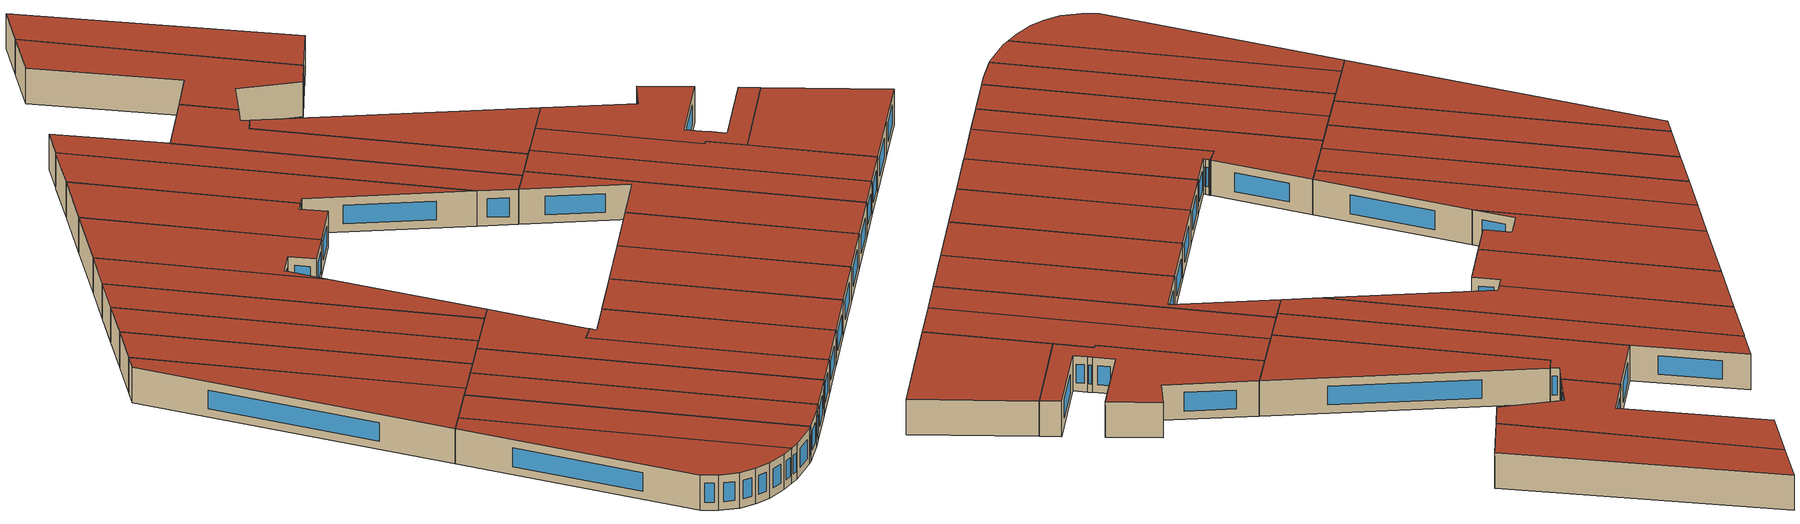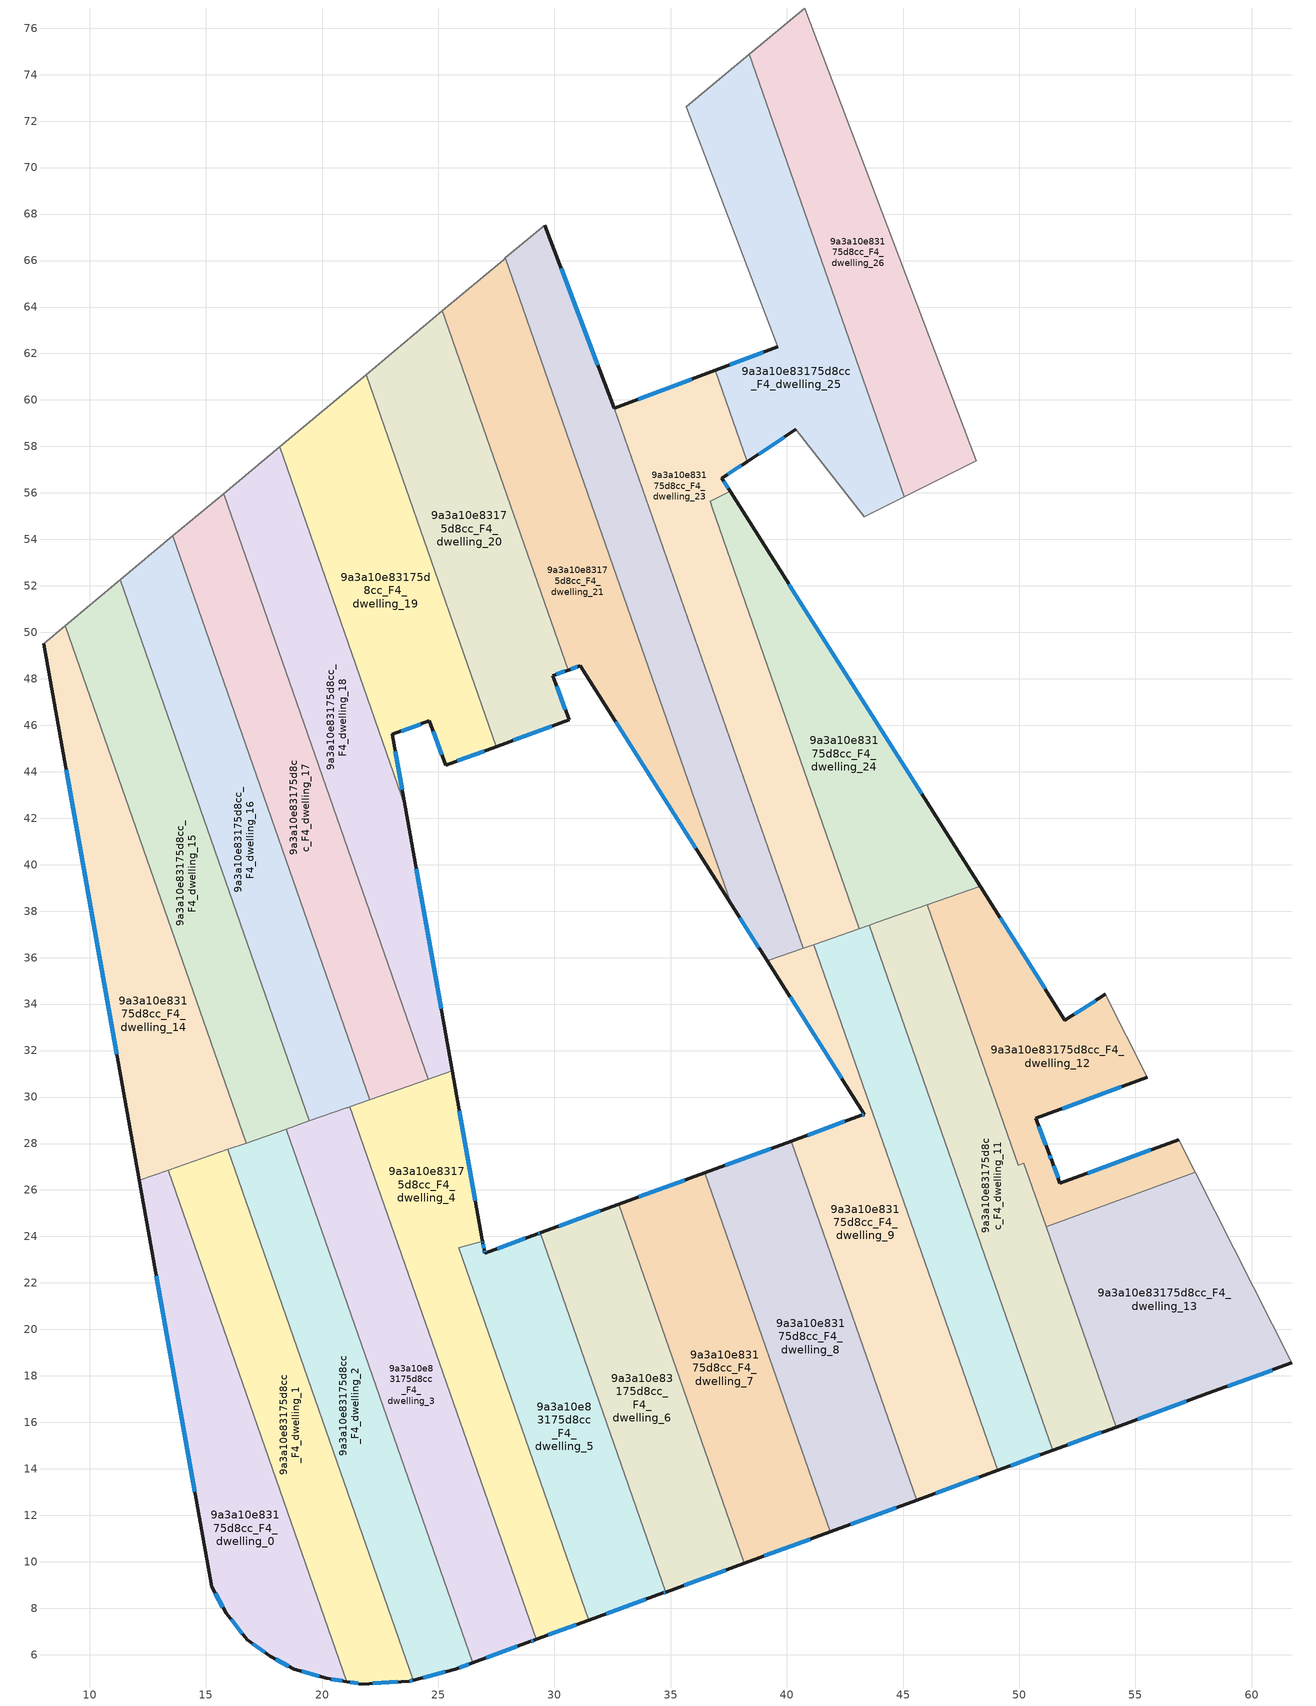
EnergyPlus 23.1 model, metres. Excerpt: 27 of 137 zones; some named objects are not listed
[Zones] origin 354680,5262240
9a3a10e83175d8cc_F4_dwelling_0
 floor to 9a3a10e83175d8cc_F3_dwelling_0 (EU_floor_Construction): 13.38,26.85 21.07,4.84 20.19,4.98 18.81,5.38 17.77,5.93 16.78,6.64 15.87,7.79 15.25,8.91 12.13,26.41 z12
 wall outside (EU_wall_Construction): 12.13,26.41 15.25,8.91 15.87,7.79 16.78,6.64 17.77,5.93 18.81,5.38 20.19,4.98 21.07,4.84 z12:15
 wall to 9a3a10e83175d8cc_F4_dwelling_1 (EU_wall_Construction): 21.07,4.84 13.38,26.85 z12:15
 wall to 9a3a10e83175d8cc_F4_dwelling_14 (EU_wall_Construction): 13.38,26.85 12.13,26.41 z12:15
 window (EU_Window_Construction): 17.01,6.47 17.54,6.09 / 16.08,7.52 16.57,6.91 / 15.4,8.65 15.72,8.05 / 12.86,22.3 14.52,13.02 / 20.4,4.94 20.86,4.87 / 19.13,5.28 19.87,5.07 / 18.01,5.8 18.56,5.51 z12.7:14.3
 roof outside (EU_roof_Construction): 21.07,4.84 13.38,26.85 12.13,26.41 15.25,8.91 15.87,7.79 16.78,6.64 17.77,5.93 18.81,5.38 20.19,4.98 z15
9a3a10e83175d8cc_F4_dwelling_1
 floor to 9a3a10e83175d8cc_F3_dwelling_1 (EU_floor_Construction): 15.94,27.74 23.92,4.9 23.74,4.86 21.7,4.74 21.07,4.84 13.38,26.85 z12
 wall outside (EU_wall_Construction): 21.07,4.84 21.7,4.74 23.74,4.86 23.92,4.9 z12:15
 wall to 9a3a10e83175d8cc_F4_dwelling_2 (EU_wall_Construction): 23.92,4.9 15.94,27.74 z12:15
 wall to 9a3a10e83175d8cc_F4_dwelling_14 (EU_wall_Construction): 15.94,27.74 13.38,26.85 z12:15
 window (EU_Window_Construction): 23.78,4.87 23.88,4.89 / 22.18,4.77 23.26,4.83 / 21.22,4.81 21.55,4.76 z12.7:14.3
 roof outside (EU_roof_Construction): 23.92,4.9 15.94,27.74 13.38,26.85 21.07,4.84 21.7,4.74 23.74,4.86 z15
9a3a10e83175d8cc_F4_dwelling_10
 floor to 9a3a10e83175d8cc_F3_dwelling_10 (EU_floor_Construction): 43.56,37.4 51.45,14.8 49.08,13.93 41.17,36.56 z12
 wall outside (EU_wall_Construction): 49.08,13.93 51.45,14.8 z12:15
 wall to 9a3a10e83175d8cc_F4_dwelling_9 (EU_wall_Construction): 41.17,36.56 49.08,13.93 z12:15
 wall to 9a3a10e83175d8cc_F4_dwelling_11 (EU_wall_Construction): 51.45,14.8 43.56,37.4 z12:15
 wall to 9a3a10e83175d8cc_F4_dwelling_23 (EU_wall_Construction): 43.13,37.25 41.17,36.56 z12:15
 wall to 9a3a10e83175d8cc_F4_dwelling_24 (EU_wall_Construction): 43.56,37.4 43.13,37.25 z12:15
 window (EU_Window_Construction): 49.64,14.14 50.9,14.6 z12.7:14.3
 roof outside (EU_roof_Construction): 51.45,14.8 43.56,37.4 41.17,36.56 49.08,13.93 z15
9a3a10e83175d8cc_F4_dwelling_11
 floor to 9a3a10e83175d8cc_F3_dwelling_11 (EU_floor_Construction): 46.04,38.26 49.96,27.07 50.21,27.16 54.18,15.8 51.45,14.8 43.56,37.4 43.89,37.51 z12
 wall outside (EU_wall_Construction): 51.45,14.8 54.18,15.8 z12:15
 wall to 9a3a10e83175d8cc_F4_dwelling_12 (EU_wall_Construction): 51.16,24.42 50.21,27.16 49.96,27.07 46.04,38.26 z12:15
 wall to 9a3a10e83175d8cc_F4_dwelling_13 (EU_wall_Construction): 54.18,15.8 51.16,24.42 z12:15
 wall to 9a3a10e83175d8cc_F4_dwelling_24 (EU_wall_Construction): 46.04,38.26 43.89,37.51 43.56,37.4 z12:15
 window (EU_Window_Construction): 52.09,15.04 53.54,15.56 z12.7:14.3
 roof outside (EU_roof_Construction): 54.18,15.8 50.21,27.16 49.96,27.07 46.04,38.26 43.89,37.51 43.56,37.4 51.45,14.8 z15
9a3a10e83175d8cc_F4_dwelling_12
 floor to 9a3a10e83175d8cc_F3_dwelling_12 (EU_floor_Construction): 53.71,34.41 55.52,30.84 50.72,29.09 51.29,27.55 51.39,27.27 51.76,26.29 56.87,28.16 57.58,26.77 51.16,24.42 50.21,27.16 49.96,27.07 46.04,38.26 48.33,39.06 51.97,33.31 z12
 wall outside (EU_wall_Construction): 53.71,34.41 51.97,33.31 48.33,39.06 / 56.87,28.16 51.76,26.29 51.39,27.27 51.29,27.55 50.72,29.09 55.52,30.84 z12:15
 wall adiabatic (EU_wall_Construction): 55.52,30.84 53.71,34.41 / 57.58,26.77 56.87,28.16 z12:15
 wall to 9a3a10e83175d8cc_F4_dwelling_13 (EU_wall_Construction): 51.16,24.42 57.58,26.77 z12:15
 wall to 9a3a10e83175d8cc_F4_dwelling_24 (EU_wall_Construction): 48.33,39.06 46.04,38.27 z12:15
 window (EU_Window_Construction): 51.11,34.66 49.18,37.71 / 53.3,34.15 52.38,33.57 / 51.84,29.5 54.39,30.43 / 51.15,27.92 50.85,28.73 / 51.37,27.34 51.31,27.49 / 51.67,26.52 51.48,27.04 / 55.67,27.72 52.96,26.73 z12.7:14.3
 roof outside (EU_roof_Construction): 57.58,26.77 56.87,28.16 51.76,26.29 51.39,27.27 51.29,27.55 50.72,29.09 55.52,30.84 53.71,34.41 51.97,33.31 48.33,39.06 46.04,38.26 49.96,27.07 50.21,27.16 51.16,24.42 z15
9a3a10e83175d8cc_F4_dwelling_13
 floor to 9a3a10e83175d8cc_F3_dwelling_13 (EU_floor_Construction): 57.58,26.77 61.73,18.56 58.12,17.25 54.18,15.8 51.16,24.42 z12
 wall outside (EU_wall_Construction): 54.18,15.8 58.12,17.25 61.73,18.56 z12:15
 wall adiabatic (EU_wall_Construction): 61.73,18.56 57.58,26.77 z12:15
 window (EU_Window_Construction): 58.97,17.55 60.88,18.25 / 55.1,16.14 57.2,16.91 z12.7:14.3
 roof outside (EU_roof_Construction): 61.73,18.56 57.58,26.77 51.16,24.42 54.18,15.8 58.12,17.25 z15
9a3a10e83175d8cc_F4_dwelling_14
 floor to 9a3a10e83175d8cc_F3_dwelling_14 (EU_floor_Construction): 8.95,50.28 16.72,28.02 12.13,26.41 8.02,49.5 z12
 wall outside (EU_wall_Construction): 8.02,49.5 12.13,26.41 z12:15
 wall to 9a3a10e83175d8cc_F4_dwelling_15 (EU_wall_Construction): 16.72,28.02 8.95,50.28 z12:15
 wall adiabatic (EU_wall_Construction): 8.95,50.28 8.02,49.5 z12:15
 wall to 9a3a10e83175d8cc_F4_dwelling_2 (EU_wall_Construction): 15.94,27.74 16.73,28.02 z12:15
 window (EU_Window_Construction): 8.99,44.08 11.17,31.84 z12.7:14.3
 roof outside (EU_roof_Construction): 16.72,28.02 8.95,50.28 8.02,49.5 12.13,26.41 z15
9a3a10e83175d8cc_F4_dwelling_15
 floor to 9a3a10e83175d8cc_F3_dwelling_15 (EU_floor_Construction): 11.31,52.25 19.45,28.97 16.72,28.02 8.95,50.28 z12
 wall to 9a3a10e83175d8cc_F4_dwelling_16 (EU_wall_Construction): 19.45,28.97 11.31,52.25 z12:15
 wall adiabatic (EU_wall_Construction): 11.31,52.25 8.95,50.28 z12:15
 wall to 9a3a10e83175d8cc_F4_dwelling_2 (EU_wall_Construction): 16.72,28.02 18.45,28.62 z12:15
 wall to 9a3a10e83175d8cc_F4_dwelling_3 (EU_wall_Construction): 18.45,28.62 19.45,28.97 z12:15
 roof outside (EU_roof_Construction): 19.45,28.97 11.31,52.25 8.95,50.28 16.72,28.02 z15
9a3a10e83175d8cc_F4_dwelling_16
 floor to 9a3a10e83175d8cc_F3_dwelling_16 (EU_floor_Construction): 13.58,54.15 22.06,29.88 19.45,28.97 11.31,52.25 z12
 wall to 9a3a10e83175d8cc_F4_dwelling_17 (EU_wall_Construction): 22.06,29.88 13.58,54.15 z12:15
 wall adiabatic (EU_wall_Construction): 13.58,54.15 11.31,52.25 z12:15
 wall to 9a3a10e83175d8cc_F4_dwelling_3 (EU_wall_Construction): 19.45,28.97 21.06,29.53 21.1,29.55 21.15,29.57 21.2,29.58 z12:15
 wall to 9a3a10e83175d8cc_F4_dwelling_4 (EU_wall_Construction): 21.2,29.58 22.06,29.88 z12:15
 roof outside (EU_roof_Construction): 22.06,29.88 13.58,54.15 11.31,52.25 19.45,28.97 z15
9a3a10e83175d8cc_F4_dwelling_17
 floor to 9a3a10e83175d8cc_F3_dwelling_17 (EU_floor_Construction): 15.76,55.97 24.57,30.76 22.06,29.88 13.58,54.15 z12
 wall to 9a3a10e83175d8cc_F4_dwelling_18 (EU_wall_Construction): 24.57,30.76 15.76,55.97 z12:15
 wall adiabatic (EU_wall_Construction): 15.76,55.97 13.58,54.15 z12:15
 wall to 9a3a10e83175d8cc_F4_dwelling_4 (EU_wall_Construction): 22.06,29.88 24.57,30.76 z12:15
 roof outside (EU_roof_Construction): 24.57,30.76 15.76,55.97 13.58,54.15 22.06,29.88 z15
9a3a10e83175d8cc_F4_dwelling_18
 floor to 9a3a10e83175d8cc_F3_dwelling_18 (EU_floor_Construction): 18.17,57.98 23.58,42.5 25.6,31.12 24.57,30.76 15.76,55.97 z12
 wall outside (EU_wall_Construction): 25.6,31.12 23.58,42.5 z12:15
 wall adiabatic (EU_wall_Construction): 18.17,57.98 15.76,55.97 z12:15
 wall to 9a3a10e83175d8cc_F4_dwelling_19 (EU_wall_Construction): 23.58,42.5 18.17,57.98 z12:15
 wall to 9a3a10e83175d8cc_F4_dwelling_4 (EU_wall_Construction): 24.57,30.76 25.6,31.12 z12:15
 window (EU_Window_Construction): 25.13,33.79 24.05,39.83 z12.7:14.3
 roof outside (EU_roof_Construction): 25.6,31.12 23.58,42.5 18.17,57.98 15.76,55.97 24.57,30.76 z15
9a3a10e83175d8cc_F4_dwelling_19
 floor to 9a3a10e83175d8cc_F3_dwelling_19 (EU_floor_Construction): 21.89,61.09 27.49,45.08 25.31,44.28 24.62,46.19 23.03,45.61 23.58,42.5 18.17,57.98 z12
 wall outside (EU_wall_Construction): 23.58,42.5 23.03,45.61 24.62,46.19 25.31,44.28 27.49,45.08 z12:15
 wall adiabatic (EU_wall_Construction): 21.89,61.09 18.17,57.98 z12:15
 wall to 9a3a10e83175d8cc_F4_dwelling_20 (EU_wall_Construction): 27.49,45.08 21.89,61.09 z12:15
 window (EU_Window_Construction): 23.45,43.23 23.16,44.88 / 25.82,44.47 26.98,44.89 / 24.78,45.74 25.15,44.73 / 23.4,45.74 24.24,46.05 z12.7:14.3
 roof outside (EU_roof_Construction): 27.49,45.08 21.89,61.09 18.17,57.98 23.58,42.5 23.03,45.61 24.62,46.19 25.31,44.28 z15
9a3a10e83175d8cc_F4_dwelling_2
 floor to 9a3a10e83175d8cc_F3_dwelling_2 (EU_floor_Construction): 18.45,28.62 26.48,5.66 25.73,5.38 23.92,4.9 15.94,27.74 z12
 wall outside (EU_wall_Construction): 23.92,4.9 25.73,5.38 26.48,5.66 z12:15
 wall to 9a3a10e83175d8cc_F4_dwelling_3 (EU_wall_Construction): 26.48,5.66 18.45,28.62 z12:15
 window (EU_Window_Construction): 25.91,5.45 26.3,5.59 / 24.35,5.02 25.31,5.27 z12.7:14.3
 roof outside (EU_roof_Construction): 26.48,5.66 18.45,28.62 15.94,27.74 23.92,4.9 25.73,5.38 z15
9a3a10e83175d8cc_F4_dwelling_20
 floor to 9a3a10e83175d8cc_F3_dwelling_20 (EU_floor_Construction): 25.18,63.85 30.59,48.37 29.93,48.14 30.63,46.23 27.49,45.08 21.89,61.09 z12
 wall outside (EU_wall_Construction): 27.49,45.08 30.63,46.23 29.93,48.14 30.59,48.37 z12:15
 wall adiabatic (EU_wall_Construction): 25.18,63.85 21.89,61.09 z12:15
 wall to 9a3a10e83175d8cc_F4_dwelling_21 (EU_wall_Construction): 30.59,48.37 25.18,63.85 z12:15
 window (EU_Window_Construction): 30.09,48.19 30.43,48.32 / 30.47,46.68 30.1,47.69 / 28.23,45.35 29.89,45.96 z12.7:14.3
 roof outside (EU_roof_Construction): 30.63,46.23 29.93,48.14 30.59,48.37 25.18,63.85 21.89,61.09 27.49,45.08 z15
9a3a10e83175d8cc_F4_dwelling_21
 floor to 9a3a10e83175d8cc_F3_dwelling_21 (EU_floor_Construction): 27.89,66.11 37.61,38.29 31.11,48.56 30.59,48.37 25.18,63.85 27.81,66.04 z12
 wall outside (EU_wall_Construction): 30.59,48.37 31.11,48.56 37.61,38.29 z12:15
 wall adiabatic (EU_wall_Construction): 27.89,66.11 27.81,66.04 25.18,63.85 z12:15
 wall to 9a3a10e83175d8cc_F4_dwelling_22 (EU_wall_Construction): 37.61,38.29 27.89,66.11 z12:15
 window (EU_Window_Construction): 30.71,48.42 30.99,48.52 / 32.64,46.15 36.09,40.7 z12.7:14.3
 roof outside (EU_roof_Construction): 37.61,38.29 27.89,66.11 27.81,66.04 25.18,63.85 30.59,48.37 31.11,48.56 z15
9a3a10e83175d8cc_F4_dwelling_22
 floor to 9a3a10e83175d8cc_F3_dwelling_22 (EU_floor_Construction): 29.58,67.53 32.58,59.63 40.7,36.4 39.16,35.86 37.61,38.29 27.89,66.11 z12
 wall outside (EU_wall_Construction): 37.61,38.29 39.16,35.86 / 32.58,59.63 29.58,67.53 z12:15
 wall to 9a3a10e83175d8cc_F4_dwelling_23 (EU_wall_Construction): 40.7,36.4 32.58,59.63 z12:15
 wall adiabatic (EU_wall_Construction): 29.58,67.53 27.89,66.11 z12:15
 wall to 9a3a10e83175d8cc_F4_dwelling_9 (EU_wall_Construction): 39.16,35.86 40.7,36.4 z12:15
 window (EU_Window_Construction): 37.98,37.72 38.79,36.43 / 31.87,61.49 30.29,65.67 z12.7:14.3
 roof outside (EU_roof_Construction): 40.7,36.4 32.58,59.63 29.58,67.53 27.89,66.11 37.61,38.29 39.16,35.86 z15
9a3a10e83175d8cc_F4_dwelling_23
 floor to 9a3a10e83175d8cc_F3_dwelling_23 (EU_floor_Construction): 36.92,61.28 38.3,57.35 37.2,56.63 37.56,56.07 36.7,55.65 43.13,37.25 40.7,36.4 32.58,59.63 z12
 wall outside (EU_wall_Construction): 37.56,56.07 37.2,56.63 38.3,57.35 / 36.92,61.28 32.58,59.63 z12:15
 wall to 9a3a10e83175d8cc_F4_dwelling_24 (EU_wall_Construction): 43.13,37.25 36.79,55.37 36.7,55.65 37.56,56.07 z12:15
 wall to 9a3a10e83175d8cc_F4_dwelling_25 (EU_wall_Construction): 38.3,57.35 36.92,61.28 z12:15
 wall to 9a3a10e83175d8cc_F4_dwelling_9 (EU_wall_Construction): 40.7,36.4 41.17,36.56 z12:15
 window (EU_Window_Construction): 37.48,56.2 37.29,56.5 / 35.9,60.89 33.6,60.02 / 37.46,56.8 38.04,57.18 z12.7:14.3
 roof outside (EU_roof_Construction): 43.13,37.25 36.7,55.65 37.56,56.07 37.2,56.63 38.3,57.35 36.92,61.28 32.58,59.63 40.7,36.4 z15
9a3a10e83175d8cc_F4_dwelling_24
 floor to 9a3a10e83175d8cc_F3_dwelling_24 (EU_floor_Construction): 37.56,56.07 48.33,39.06 43.13,37.25 36.79,55.37 36.7,55.65 z12
 wall outside (EU_wall_Construction): 48.33,39.06 37.56,56.07 z12:15
 window (EU_Window_Construction): 45.8,43.06 40.09,52.07 z12.7:14.3
 roof outside (EU_roof_Construction): 48.33,39.06 37.56,56.07 36.7,55.65 36.79,55.37 43.13,37.25 z15
9a3a10e83175d8cc_F4_dwelling_25
 floor to 9a3a10e83175d8cc_F3_dwelling_25 (EU_floor_Construction): 38.39,74.89 45.05,55.84 43.33,54.98 40.39,58.73 38.3,57.35 36.92,61.28 39.6,62.29 35.68,72.62 z12
 wall outside (EU_wall_Construction): 38.3,57.35 40.39,58.73 / 39.6,62.29 36.92,61.28 z12:15
 wall adiabatic (EU_wall_Construction): 38.39,74.89 35.68,72.62 39.6,62.29 / 40.39,58.73 43.33,54.98 45.05,55.84 z12:15
 wall to 9a3a10e83175d8cc_F4_dwelling_26 (EU_wall_Construction): 45.05,55.84 38.39,74.89 z12:15
 window (EU_Window_Construction): 38.79,57.67 39.9,58.4 / 38.98,62.05 37.55,61.51 z12.7:14.3
 roof outside (EU_roof_Construction): 45.05,55.84 38.39,74.89 35.68,72.62 39.6,62.29 36.92,61.28 38.3,57.35 40.39,58.73 43.33,54.98 z15
9a3a10e83175d8cc_F4_dwelling_26
 floor to 9a3a10e83175d8cc_F3_dwelling_26 (EU_floor_Construction): 40.77,76.87 48.16,57.39 45.05,55.84 38.39,74.89 z12
 wall adiabatic (EU_wall_Construction): 45.05,55.84 48.16,57.39 40.77,76.87 38.39,74.89 z12:15
 roof outside (EU_roof_Construction): 48.16,57.39 40.77,76.87 38.39,74.89 45.05,55.84 z15
9a3a10e83175d8cc_F4_dwelling_3
 floor to 9a3a10e83175d8cc_F3_dwelling_3 (EU_floor_Construction): 21.2,29.58 29.21,6.66 29.16,6.64 29.12,6.62 28.97,6.57 26.48,5.66 18.45,28.62 21.06,29.53 21.1,29.55 21.15,29.57 z12
 wall outside (EU_wall_Construction): 26.48,5.66 28.97,6.57 29.12,6.62 29.16,6.64 29.21,6.66 z12:15
 wall to 9a3a10e83175d8cc_F4_dwelling_4 (EU_wall_Construction): 29.21,6.66 21.2,29.58 z12:15
 window (EU_Window_Construction): 29.01,6.58 29.08,6.61 / 27.06,5.87 28.39,6.36 z12.7:14.3
 roof outside (EU_roof_Construction): 28.97,6.57 29.12,6.62 29.16,6.64 29.21,6.66 21.2,29.58 21.15,29.57 21.1,29.55 21.06,29.53 18.45,28.62 26.48,5.66 z15
9a3a10e83175d8cc_F4_dwelling_4
 floor to 9a3a10e83175d8cc_F3_dwelling_4 (EU_floor_Construction): 25.6,31.12 26.9,23.84 26.91,23.79 25.87,23.52 31.48,7.49 29.21,6.66 21.2,29.58 z12
 wall outside (EU_wall_Construction): 26.91,23.79 26.9,23.84 25.6,31.12 / 29.21,6.66 31.48,7.49 z12:15
 wall to 9a3a10e83175d8cc_F4_dwelling_5 (EU_wall_Construction): 31.48,7.49 25.87,23.52 26.91,23.79 z12:15
 window (EU_Window_Construction): 26.6,25.55 25.91,29.41 / 29.74,6.85 30.94,7.29 z12.7:14.3
 roof outside (EU_roof_Construction): 31.48,7.49 25.87,23.52 26.91,23.79 26.9,23.84 25.6,31.12 21.2,29.58 29.21,6.66 z15
9a3a10e83175d8cc_F4_dwelling_5
 floor to 9a3a10e83175d8cc_F3_dwelling_5 (EU_floor_Construction): 29.38,24.15 34.78,8.7 34.69,8.66 31.48,7.49 25.87,23.52 26.91,23.79 26.92,23.73 26.97,23.43 27,23.28 29.29,24.12 z12
 wall outside (EU_wall_Construction): 29.38,24.15 29.29,24.12 27,23.28 26.97,23.43 26.92,23.73 26.91,23.79 / 31.48,7.49 34.69,8.66 34.78,8.7 z12:15
 wall to 9a3a10e83175d8cc_F4_dwelling_6 (EU_wall_Construction): 34.78,8.7 29.38,24.15 z12:15
 window (EU_Window_Construction): 26.92,23.74 26.91,23.78 / 26.96,23.5 26.93,23.66 / 26.99,23.31 26.98,23.39 / 28.75,23.92 27.54,23.47 / 29.36,24.14 29.31,24.12 / 34.71,8.67 34.76,8.69 / 32.23,7.76 33.94,8.39 z12.7:14.3
 roof outside (EU_roof_Construction): 34.69,8.66 34.78,8.7 29.38,24.15 29.29,24.12 27,23.28 26.97,23.43 26.92,23.73 26.91,23.79 25.87,23.52 31.48,7.49 z15
9a3a10e83175d8cc_F4_dwelling_6
 floor to 9a3a10e83175d8cc_F3_dwelling_6 (EU_floor_Construction): 32.76,25.39 38.16,9.93 34.78,8.7 29.38,24.15 z12
 wall outside (EU_wall_Construction): 34.78,8.7 38.16,9.93 / 32.76,25.39 29.38,24.15 z12:15
 wall to 9a3a10e83175d8cc_F4_dwelling_7 (EU_wall_Construction): 38.16,9.93 32.76,25.39 z12:15
 window (EU_Window_Construction): 35.58,8.99 37.37,9.64 / 31.97,25.1 30.18,24.44 z12.7:14.3
 roof outside (EU_roof_Construction): 38.16,9.93 32.76,25.39 29.38,24.15 34.78,8.7 z15
9a3a10e83175d8cc_F4_dwelling_7
 floor to 9a3a10e83175d8cc_F3_dwelling_7 (EU_floor_Construction): 36.47,26.74 41.87,11.29 38.16,9.93 32.76,25.39 z12
 wall outside (EU_wall_Construction): 38.16,9.93 41.87,11.29 / 36.47,26.74 32.76,25.39 z12:15
 wall to 9a3a10e83175d8cc_F4_dwelling_8 (EU_wall_Construction): 41.87,11.29 36.47,26.74 z12:15
 window (EU_Window_Construction): 39.03,10.25 41,10.97 / 35.6,26.43 33.63,25.7 z12.7:14.3
 roof outside (EU_roof_Construction): 41.87,11.29 36.47,26.74 32.76,25.39 38.16,9.93 z15
9a3a10e83175d8cc_F4_dwelling_8
 floor to 9a3a10e83175d8cc_F3_dwelling_8 (EU_floor_Construction): 40.18,28.1 45.58,12.65 41.87,11.29 36.47,26.74 z12
 wall outside (EU_wall_Construction): 41.87,11.29 45.58,12.65 / 40.18,28.1 36.47,26.74 z12:15
 wall to 9a3a10e83175d8cc_F4_dwelling_9 (EU_wall_Construction): 45.58,12.65 40.18,28.1 z12:15
 window (EU_Window_Construction): 42.74,11.61 44.71,12.33 / 39.31,27.78 37.34,27.06 z12.7:14.3
 roof outside (EU_roof_Construction): 45.58,12.65 40.18,28.1 36.47,26.74 41.87,11.29 z15
9a3a10e83175d8cc_F4_dwelling_9
 floor to 9a3a10e83175d8cc_F3_dwelling_9 (EU_floor_Construction): 41.17,36.56 49.08,13.93 45.58,12.65 40.18,28.1 43.21,29.21 43.34,29.25 39.16,35.86 z12
 wall outside (EU_wall_Construction): 39.16,35.86 43.34,29.25 43.21,29.21 40.18,28.1 / 45.58,12.65 49.08,13.93 z12:15
 window (EU_Window_Construction): 40.14,34.31 42.35,30.81 / 46.4,12.95 48.26,13.63 / 42.5,28.95 40.89,28.36 / 43.31,29.24 43.24,29.22 z12.7:14.3
 roof outside (EU_roof_Construction): 49.08,13.93 41.17,36.56 39.16,35.86 43.34,29.25 43.21,29.21 40.18,28.1 45.58,12.65 z15
[Building]
EU S2 Campaign: North Axis=0; Terrain=City; Solar Distribution=FullExterior
[Site:Location]
Budapest.Ferenc.Liszt.Intl.AP: Latitude=47.437; Longitude=19.256; Time Zone=1; Elevation=185
[SizingPeriod:WeatherFileDays]
AnnualSizingPeriod: Begin Month=1; Begin Day of Month=1; End Month=12; End Day of Month=31; Day of Week for Start Day=Monday; Use Weather File Daylight Saving Period=No; Use Weather File Rain and Snow Indicators=No
[MATERIAL]
EU_InternalMass_Material: Roughness=MediumRough; Thickness=0.1; Conductivity=1; Density=1800; Specific Heat=900; Thermal Absorptance=0.9; Solar Absorptance=0.7; Visible Absorptance=0.7
[MATERIAL:NOMASS] Roughness=MediumRough; Thermal Absorptance=0.9; Solar Absorptance=0.7; Visible Absorptance=0.7
Name | Thermal Resistance
EU_wall_NoMass | 0.832559
EU_roof_NoMass | 1.39638
EU_floor_NoMass | 0.872794
[WINDOWMATERIAL:SIMPLEGLAZINGSYSTEM]
EU_Window_SimpleGlazing: UFactor=2.79869; Solar Heat Gain Coefficient=0.75; Visible Transmittance=0.75
[CONSTRUCTION]
EU_wall_Construction: EU_wall_NoMass
EU_roof_Construction: EU_roof_NoMass
EU_floor_Construction: EU_floor_NoMass
EU_Window_Construction: EU_Window_SimpleGlazing
EU_InternalMass_Construction: EU_InternalMass_Material
[ZONE] Type=1; Multiplier=1; Ceiling Height=autocalculate; Floor Area=autocalculate; Part of Total Floor Area=Yes
Name | Volume
9a3a10e83175d8cc_F4_dwelling_0 | 193.944
9a3a10e83175d8cc_F4_dwelling_1 | 193.942
9a3a10e83175d8cc_F4_dwelling_10 | 181.628
9a3a10e83175d8cc_F4_dwelling_11 | 198.564
9a3a10e83175d8cc_F4_dwelling_12 | 174.45
9a3a10e83175d8cc_F4_dwelling_13 | 203.757
9a3a10e83175d8cc_F4_dwelling_14 | 208.838
9a3a10e83175d8cc_F4_dwelling_15 | 208.861
9a3a10e83175d8cc_F4_dwelling_16 | 208.893
9a3a10e83175d8cc_F4_dwelling_17 | 208.867
9a3a10e83175d8cc_F4_dwelling_18 | 208.855
9a3a10e83175d8cc_F4_dwelling_19 | 208.845
9a3a10e83175d8cc_F4_dwelling_2 | 193.969
9a3a10e83175d8cc_F4_dwelling_20 | 208.876
9a3a10e83175d8cc_F4_dwelling_21 | 217.608
9a3a10e83175d8cc_F4_dwelling_22 | 218.723
9a3a10e83175d8cc_F4_dwelling_23 | 219.229
9a3a10e83175d8cc_F4_dwelling_24 | 189.85
9a3a10e83175d8cc_F4_dwelling_25 | 212.092
9a3a10e83175d8cc_F4_dwelling_26 | 195.718
9a3a10e83175d8cc_F4_dwelling_3 | 212.152
9a3a10e83175d8cc_F4_dwelling_4 | 212.217
9a3a10e83175d8cc_F4_dwelling_5 | 174.641
9a3a10e83175d8cc_F4_dwelling_6 | 176.75
9a3a10e83175d8cc_F4_dwelling_7 | 193.926
9a3a10e83175d8cc_F4_dwelling_8 | 193.945
9a3a10e83175d8cc_F4_dwelling_9 | 211.343
[INTERNALMASS] Construction=EU_InternalMass_Construction
Name | Zone or ZoneList | Surface Area
9a3a10e83175d8cc_F4_dwelling_0_EU_InternalMass | 9a3a10e83175d8cc_F4_dwelling_0 | 64.6482
9a3a10e83175d8cc_F4_dwelling_1_EU_InternalMass | 9a3a10e83175d8cc_F4_dwelling_1 | 64.647
9a3a10e83175d8cc_F4_dwelling_2_EU_InternalMass | 9a3a10e83175d8cc_F4_dwelling_2 | 64.6565
9a3a10e83175d8cc_F4_dwelling_3_EU_InternalMass | 9a3a10e83175d8cc_F4_dwelling_3 | 70.7214
9a3a10e83175d8cc_F4_dwelling_4_EU_InternalMass | 9a3a10e83175d8cc_F4_dwelling_4 | 70.7357
9a3a10e83175d8cc_F4_dwelling_5_EU_InternalMass | 9a3a10e83175d8cc_F4_dwelling_5 | 58.2151
9a3a10e83175d8cc_F4_dwelling_6_EU_InternalMass | 9a3a10e83175d8cc_F4_dwelling_6 | 58.916
9a3a10e83175d8cc_F4_dwelling_7_EU_InternalMass | 9a3a10e83175d8cc_F4_dwelling_7 | 64.6418
9a3a10e83175d8cc_F4_dwelling_8_EU_InternalMass | 9a3a10e83175d8cc_F4_dwelling_8 | 64.6481
9a3a10e83175d8cc_F4_dwelling_9_EU_InternalMass | 9a3a10e83175d8cc_F4_dwelling_9 | 70.4486
9a3a10e83175d8cc_F4_dwelling_10_EU_InternalMass | 9a3a10e83175d8cc_F4_dwelling_10 | 60.5315
9a3a10e83175d8cc_F4_dwelling_11_EU_InternalMass | 9a3a10e83175d8cc_F4_dwelling_11 | 66.2009
9a3a10e83175d8cc_F4_dwelling_12_EU_InternalMass | 9a3a10e83175d8cc_F4_dwelling_12 | 58.1473
9a3a10e83175d8cc_F4_dwelling_13_EU_InternalMass | 9a3a10e83175d8cc_F4_dwelling_13 | 67.9205
9a3a10e83175d8cc_F4_dwelling_14_EU_InternalMass | 9a3a10e83175d8cc_F4_dwelling_14 | 69.6127
9a3a10e83175d8cc_F4_dwelling_15_EU_InternalMass | 9a3a10e83175d8cc_F4_dwelling_15 | 69.6202
9a3a10e83175d8cc_F4_dwelling_16_EU_InternalMass | 9a3a10e83175d8cc_F4_dwelling_16 | 69.6311
9a3a10e83175d8cc_F4_dwelling_17_EU_InternalMass | 9a3a10e83175d8cc_F4_dwelling_17 | 69.6222
9a3a10e83175d8cc_F4_dwelling_18_EU_InternalMass | 9a3a10e83175d8cc_F4_dwelling_18 | 69.6184
9a3a10e83175d8cc_F4_dwelling_19_EU_InternalMass | 9a3a10e83175d8cc_F4_dwelling_19 | 69.6148
9a3a10e83175d8cc_F4_dwelling_20_EU_InternalMass | 9a3a10e83175d8cc_F4_dwelling_20 | 69.6251
9a3a10e83175d8cc_F4_dwelling_21_EU_InternalMass | 9a3a10e83175d8cc_F4_dwelling_21 | 72.54
9a3a10e83175d8cc_F4_dwelling_22_EU_InternalMass | 9a3a10e83175d8cc_F4_dwelling_22 | 72.9032
9a3a10e83175d8cc_F4_dwelling_23_EU_InternalMass | 9a3a10e83175d8cc_F4_dwelling_23 | 73.0747
9a3a10e83175d8cc_F4_dwelling_24_EU_InternalMass | 9a3a10e83175d8cc_F4_dwelling_24 | 63.2855
9a3a10e83175d8cc_F4_dwelling_25_EU_InternalMass | 9a3a10e83175d8cc_F4_dwelling_25 | 70.6975
9a3a10e83175d8cc_F4_dwelling_26_EU_InternalMass | 9a3a10e83175d8cc_F4_dwelling_26 | 65.239
[OTHEREQUIPMENT] Fuel Type=Electricity; Design Level Calculation Method=Watts/Area; Power per Zone Floor Area=1; Fraction Latent=0; Fraction Radiant=0; Fraction Lost=0; Carbon Dioxide Generation Rate=0; EndUse Subcategory=EU_Step8_InternalGains
Name | Zone or ZoneList or Space or SpaceList | Schedule
EU_Step8_InternalGain_9a3a10e83175d8cc_F4_dwelling_0_f000 | 9a3a10e83175d8cc_F4_dwelling_0 | EU_Step8_GainSchedule_9a3a10e83175d8cc_F4_dwelling_0_f000
EU_Step8_InternalGain_9a3a10e83175d8cc_F4_dwelling_1_f000 | 9a3a10e83175d8cc_F4_dwelling_1 | EU_Step8_GainSchedule_9a3a10e83175d8cc_F4_dwelling_1_f000
EU_Step8_InternalGain_9a3a10e83175d8cc_F4_dwelling_2_f000 | 9a3a10e83175d8cc_F4_dwelling_2 | EU_Step8_GainSchedule_9a3a10e83175d8cc_F4_dwelling_2_f000
EU_Step8_InternalGain_9a3a10e83175d8cc_F4_dwelling_3_f000 | 9a3a10e83175d8cc_F4_dwelling_3 | EU_Step8_GainSchedule_9a3a10e83175d8cc_F4_dwelling_3_f000
EU_Step8_InternalGain_9a3a10e83175d8cc_F4_dwelling_4_f000 | 9a3a10e83175d8cc_F4_dwelling_4 | EU_Step8_GainSchedule_9a3a10e83175d8cc_F4_dwelling_4_f000
EU_Step8_InternalGain_9a3a10e83175d8cc_F4_dwelling_5_f000 | 9a3a10e83175d8cc_F4_dwelling_5 | EU_Step8_GainSchedule_9a3a10e83175d8cc_F4_dwelling_5_f000
EU_Step8_InternalGain_9a3a10e83175d8cc_F4_dwelling_6_f000 | 9a3a10e83175d8cc_F4_dwelling_6 | EU_Step8_GainSchedule_9a3a10e83175d8cc_F4_dwelling_6_f000
EU_Step8_InternalGain_9a3a10e83175d8cc_F4_dwelling_7_f000 | 9a3a10e83175d8cc_F4_dwelling_7 | EU_Step8_GainSchedule_9a3a10e83175d8cc_F4_dwelling_7_f000
EU_Step8_InternalGain_9a3a10e83175d8cc_F4_dwelling_8_f000 | 9a3a10e83175d8cc_F4_dwelling_8 | EU_Step8_GainSchedule_9a3a10e83175d8cc_F4_dwelling_8_f000
EU_Step8_InternalGain_9a3a10e83175d8cc_F4_dwelling_9_f000 | 9a3a10e83175d8cc_F4_dwelling_9 | EU_Step8_GainSchedule_9a3a10e83175d8cc_F4_dwelling_9_f000
EU_Step8_InternalGain_9a3a10e83175d8cc_F4_dwelling_10_f000 | 9a3a10e83175d8cc_F4_dwelling_10 | EU_Step8_GainSchedule_9a3a10e83175d8cc_F4_dwelling_10_f000
EU_Step8_InternalGain_9a3a10e83175d8cc_F4_dwelling_11_f000 | 9a3a10e83175d8cc_F4_dwelling_11 | EU_Step8_GainSchedule_9a3a10e83175d8cc_F4_dwelling_11_f000
EU_Step8_InternalGain_9a3a10e83175d8cc_F4_dwelling_12_f000 | 9a3a10e83175d8cc_F4_dwelling_12 | EU_Step8_GainSchedule_9a3a10e83175d8cc_F4_dwelling_12_f000
EU_Step8_InternalGain_9a3a10e83175d8cc_F4_dwelling_13_f000 | 9a3a10e83175d8cc_F4_dwelling_13 | EU_Step8_GainSchedule_9a3a10e83175d8cc_F4_dwelling_13_f000
EU_Step8_InternalGain_9a3a10e83175d8cc_F4_dwelling_14_f000 | 9a3a10e83175d8cc_F4_dwelling_14 | EU_Step8_GainSchedule_9a3a10e83175d8cc_F4_dwelling_14_f000
EU_Step8_InternalGain_9a3a10e83175d8cc_F4_dwelling_15_f000 | 9a3a10e83175d8cc_F4_dwelling_15 | EU_Step8_GainSchedule_9a3a10e83175d8cc_F4_dwelling_15_f000
EU_Step8_InternalGain_9a3a10e83175d8cc_F4_dwelling_16_f000 | 9a3a10e83175d8cc_F4_dwelling_16 | EU_Step8_GainSchedule_9a3a10e83175d8cc_F4_dwelling_16_f000
EU_Step8_InternalGain_9a3a10e83175d8cc_F4_dwelling_17_f000 | 9a3a10e83175d8cc_F4_dwelling_17 | EU_Step8_GainSchedule_9a3a10e83175d8cc_F4_dwelling_17_f000
EU_Step8_InternalGain_9a3a10e83175d8cc_F4_dwelling_18_f000 | 9a3a10e83175d8cc_F4_dwelling_18 | EU_Step8_GainSchedule_9a3a10e83175d8cc_F4_dwelling_18_f000
EU_Step8_InternalGain_9a3a10e83175d8cc_F4_dwelling_19_f000 | 9a3a10e83175d8cc_F4_dwelling_19 | EU_Step8_GainSchedule_9a3a10e83175d8cc_F4_dwelling_19_f000
EU_Step8_InternalGain_9a3a10e83175d8cc_F4_dwelling_20_f000 | 9a3a10e83175d8cc_F4_dwelling_20 | EU_Step8_GainSchedule_9a3a10e83175d8cc_F4_dwelling_20_f000
EU_Step8_InternalGain_9a3a10e83175d8cc_F4_dwelling_21_f000 | 9a3a10e83175d8cc_F4_dwelling_21 | EU_Step8_GainSchedule_9a3a10e83175d8cc_F4_dwelling_21_f000
EU_Step8_InternalGain_9a3a10e83175d8cc_F4_dwelling_22_f000 | 9a3a10e83175d8cc_F4_dwelling_22 | EU_Step8_GainSchedule_9a3a10e83175d8cc_F4_dwelling_22_f000
EU_Step8_InternalGain_9a3a10e83175d8cc_F4_dwelling_23_f000 | 9a3a10e83175d8cc_F4_dwelling_23 | EU_Step8_GainSchedule_9a3a10e83175d8cc_F4_dwelling_23_f000
EU_Step8_InternalGain_9a3a10e83175d8cc_F4_dwelling_24_f000 | 9a3a10e83175d8cc_F4_dwelling_24 | EU_Step8_GainSchedule_9a3a10e83175d8cc_F4_dwelling_24_f000
EU_Step8_InternalGain_9a3a10e83175d8cc_F4_dwelling_25_f000 | 9a3a10e83175d8cc_F4_dwelling_25 | EU_Step8_GainSchedule_9a3a10e83175d8cc_F4_dwelling_25_f000
EU_Step8_InternalGain_9a3a10e83175d8cc_F4_dwelling_26_f000 | 9a3a10e83175d8cc_F4_dwelling_26 | EU_Step8_GainSchedule_9a3a10e83175d8cc_F4_dwelling_26_f000
[ZONEVENTILATION:DESIGNFLOWRATE] Schedule=EU_AlwaysOn; Design Flow Rate Calculation Method=AirChanges/Hour; Air Changes per Hour=0.475469; Ventilation Type=Natural; Fan Pressure Rise=0; Fan Total Efficiency=1; Constant Term Coefficient=1; Temperature Term Coefficient=0; Velocity Term Coefficient=0; Velocity Squared Term Coefficient=0; Minimum Indoor Temperature=-100; Maximum Indoor Temperature=100; Delta Temperature=-100; Minimum Outdoor Temperature=-100; Maximum Outdoor Temperature=100; Maximum Wind Speed=40
Name | Zone or ZoneList or Space or SpaceList
EU_ConstantAir_9a3a10e83175d8cc_F4_dwelling_0 | 9a3a10e83175d8cc_F4_dwelling_0
EU_ConstantAir_9a3a10e83175d8cc_F4_dwelling_1 | 9a3a10e83175d8cc_F4_dwelling_1
EU_ConstantAir_9a3a10e83175d8cc_F4_dwelling_2 | 9a3a10e83175d8cc_F4_dwelling_2
EU_ConstantAir_9a3a10e83175d8cc_F4_dwelling_3 | 9a3a10e83175d8cc_F4_dwelling_3
EU_ConstantAir_9a3a10e83175d8cc_F4_dwelling_4 | 9a3a10e83175d8cc_F4_dwelling_4
EU_ConstantAir_9a3a10e83175d8cc_F4_dwelling_5 | 9a3a10e83175d8cc_F4_dwelling_5
EU_ConstantAir_9a3a10e83175d8cc_F4_dwelling_6 | 9a3a10e83175d8cc_F4_dwelling_6
EU_ConstantAir_9a3a10e83175d8cc_F4_dwelling_7 | 9a3a10e83175d8cc_F4_dwelling_7
EU_ConstantAir_9a3a10e83175d8cc_F4_dwelling_8 | 9a3a10e83175d8cc_F4_dwelling_8
EU_ConstantAir_9a3a10e83175d8cc_F4_dwelling_9 | 9a3a10e83175d8cc_F4_dwelling_9
EU_ConstantAir_9a3a10e83175d8cc_F4_dwelling_10 | 9a3a10e83175d8cc_F4_dwelling_10
EU_ConstantAir_9a3a10e83175d8cc_F4_dwelling_11 | 9a3a10e83175d8cc_F4_dwelling_11
EU_ConstantAir_9a3a10e83175d8cc_F4_dwelling_12 | 9a3a10e83175d8cc_F4_dwelling_12
EU_ConstantAir_9a3a10e83175d8cc_F4_dwelling_13 | 9a3a10e83175d8cc_F4_dwelling_13
EU_ConstantAir_9a3a10e83175d8cc_F4_dwelling_14 | 9a3a10e83175d8cc_F4_dwelling_14
EU_ConstantAir_9a3a10e83175d8cc_F4_dwelling_15 | 9a3a10e83175d8cc_F4_dwelling_15
EU_ConstantAir_9a3a10e83175d8cc_F4_dwelling_16 | 9a3a10e83175d8cc_F4_dwelling_16
EU_ConstantAir_9a3a10e83175d8cc_F4_dwelling_17 | 9a3a10e83175d8cc_F4_dwelling_17
EU_ConstantAir_9a3a10e83175d8cc_F4_dwelling_18 | 9a3a10e83175d8cc_F4_dwelling_18
EU_ConstantAir_9a3a10e83175d8cc_F4_dwelling_19 | 9a3a10e83175d8cc_F4_dwelling_19
EU_ConstantAir_9a3a10e83175d8cc_F4_dwelling_20 | 9a3a10e83175d8cc_F4_dwelling_20
EU_ConstantAir_9a3a10e83175d8cc_F4_dwelling_21 | 9a3a10e83175d8cc_F4_dwelling_21
EU_ConstantAir_9a3a10e83175d8cc_F4_dwelling_22 | 9a3a10e83175d8cc_F4_dwelling_22
EU_ConstantAir_9a3a10e83175d8cc_F4_dwelling_23 | 9a3a10e83175d8cc_F4_dwelling_23
EU_ConstantAir_9a3a10e83175d8cc_F4_dwelling_24 | 9a3a10e83175d8cc_F4_dwelling_24
EU_ConstantAir_9a3a10e83175d8cc_F4_dwelling_25 | 9a3a10e83175d8cc_F4_dwelling_25
EU_ConstantAir_9a3a10e83175d8cc_F4_dwelling_26 | 9a3a10e83175d8cc_F4_dwelling_26
[HVACTEMPLATE:ZONE:IDEALLOADSAIRSYSTEM] System Availability Schedule=EU_AlwaysOn; Maximum Heating Supply Air Temperature=50; Minimum Cooling Supply Air Temperature=13; Maximum Heating Supply Air Humidity Ratio=0.0156; Minimum Cooling Supply Air Humidity Ratio=0.0077; Heating Limit=NoLimit; Cooling Limit=NoLimit; Heating Availability Schedule=EU_AlwaysOn; Cooling Availability Schedule=EU_CoolingOff; Dehumidification Control Type=ConstantSensibleHeatRatio; Cooling Sensible Heat Ratio=0.7; Dehumidification Setpoint=60; Humidification Control Type=None; Humidification Setpoint=30; Outdoor Air Method=None; Outdoor Air Flow Rate per Person=0.00944; Outdoor Air Flow Rate per Zone Floor Area=0; Outdoor Air Flow Rate per Zone=0; Demand Controlled Ventilation Type=None; Outdoor Air Economizer Type=NoEconomizer; Heat Recovery Type=None; Sensible Heat Recovery Effectiveness=0.7; Latent Heat Recovery Effectiveness=0.65
Name | Template Thermostat
9a3a10e83175d8cc_F4_dwelling_0 | EU_HeatOnly_9a3a10e83175d8cc_F4_dwelling_0
9a3a10e83175d8cc_F4_dwelling_1 | EU_HeatOnly_9a3a10e83175d8cc_F4_dwelling_1
9a3a10e83175d8cc_F4_dwelling_2 | EU_HeatOnly_9a3a10e83175d8cc_F4_dwelling_2
9a3a10e83175d8cc_F4_dwelling_3 | EU_HeatOnly_9a3a10e83175d8cc_F4_dwelling_3
9a3a10e83175d8cc_F4_dwelling_4 | EU_HeatOnly_9a3a10e83175d8cc_F4_dwelling_4
9a3a10e83175d8cc_F4_dwelling_5 | EU_HeatOnly_9a3a10e83175d8cc_F4_dwelling_5
9a3a10e83175d8cc_F4_dwelling_6 | EU_HeatOnly_9a3a10e83175d8cc_F4_dwelling_6
9a3a10e83175d8cc_F4_dwelling_7 | EU_HeatOnly_9a3a10e83175d8cc_F4_dwelling_7
9a3a10e83175d8cc_F4_dwelling_8 | EU_HeatOnly_9a3a10e83175d8cc_F4_dwelling_8
9a3a10e83175d8cc_F4_dwelling_9 | EU_HeatOnly_9a3a10e83175d8cc_F4_dwelling_9
9a3a10e83175d8cc_F4_dwelling_10 | EU_HeatOnly_9a3a10e83175d8cc_F4_dwelling_10
9a3a10e83175d8cc_F4_dwelling_11 | EU_HeatOnly_9a3a10e83175d8cc_F4_dwelling_11
9a3a10e83175d8cc_F4_dwelling_12 | EU_HeatOnly_9a3a10e83175d8cc_F4_dwelling_12
9a3a10e83175d8cc_F4_dwelling_13 | EU_HeatOnly_9a3a10e83175d8cc_F4_dwelling_13
9a3a10e83175d8cc_F4_dwelling_14 | EU_HeatOnly_9a3a10e83175d8cc_F4_dwelling_14
9a3a10e83175d8cc_F4_dwelling_15 | EU_HeatOnly_9a3a10e83175d8cc_F4_dwelling_15
9a3a10e83175d8cc_F4_dwelling_16 | EU_HeatOnly_9a3a10e83175d8cc_F4_dwelling_16
9a3a10e83175d8cc_F4_dwelling_17 | EU_HeatOnly_9a3a10e83175d8cc_F4_dwelling_17
9a3a10e83175d8cc_F4_dwelling_18 | EU_HeatOnly_9a3a10e83175d8cc_F4_dwelling_18
9a3a10e83175d8cc_F4_dwelling_19 | EU_HeatOnly_9a3a10e83175d8cc_F4_dwelling_19
9a3a10e83175d8cc_F4_dwelling_20 | EU_HeatOnly_9a3a10e83175d8cc_F4_dwelling_20
9a3a10e83175d8cc_F4_dwelling_21 | EU_HeatOnly_9a3a10e83175d8cc_F4_dwelling_21
9a3a10e83175d8cc_F4_dwelling_22 | EU_HeatOnly_9a3a10e83175d8cc_F4_dwelling_22
9a3a10e83175d8cc_F4_dwelling_23 | EU_HeatOnly_9a3a10e83175d8cc_F4_dwelling_23
9a3a10e83175d8cc_F4_dwelling_24 | EU_HeatOnly_9a3a10e83175d8cc_F4_dwelling_24
9a3a10e83175d8cc_F4_dwelling_25 | EU_HeatOnly_9a3a10e83175d8cc_F4_dwelling_25
9a3a10e83175d8cc_F4_dwelling_26 | EU_HeatOnly_9a3a10e83175d8cc_F4_dwelling_26
[SIZING:ZONE] Zone Cooling Design Supply Air Temperature Input Method=SupplyAirTemperature; Zone Cooling Design Supply Air Temperature=13; Zone Heating Design Supply Air Temperature Input Method=SupplyAirTemperature; Zone Heating Design Supply Air Temperature=50; Zone Cooling Design Supply Air Humidity Ratio=0.008; Zone Heating Design Supply Air Humidity Ratio=0.008; Cooling Design Air Flow Method=DesignDay; Cooling Design Air Flow Rate=0; Cooling Minimum Air Flow per Zone Floor Area=0.000762; Cooling Minimum Air Flow=0; Cooling Minimum Air Flow Fraction=0.2; Heating Design Air Flow Method=DesignDay; Heating Design Air Flow Rate=0; Heating Maximum Air Flow per Zone Floor Area=0.002032; Heating Maximum Air Flow=0.141576; Heating Maximum Air Flow Fraction=0.3; Account for Dedicated Outdoor Air System=No; Dedicated Outdoor Air System Control Strategy=NeutralSupplyAir; Dedicated Outdoor Air Low Setpoint Temperature for Design=autosize; Dedicated Outdoor Air High Setpoint Temperature for Design=autosize; Zone Load Sizing Method=Sensible Load Only No Latent Load; Zone Latent Cooling Design Supply Air Humidity Ratio Input Method=HumidityRatioDifference; Zone Cooling Design Supply Air Humidity Ratio Difference=0.005; Zone Latent Heating Design Supply Air Humidity Ratio Input Method=HumidityRatioDifference; Zone Humidification Design Supply Air Humidity Ratio Difference=0.005
9a3a10e83175d8cc_F4_dwelling_0; 9a3a10e83175d8cc_F4_dwelling_1; 9a3a10e83175d8cc_F4_dwelling_2; 9a3a10e83175d8cc_F4_dwelling_3; 9a3a10e83175d8cc_F4_dwelling_4; 9a3a10e83175d8cc_F4_dwelling_5; 9a3a10e83175d8cc_F4_dwelling_6; 9a3a10e83175d8cc_F4_dwelling_7; 9a3a10e83175d8cc_F4_dwelling_8; 9a3a10e83175d8cc_F4_dwelling_9; 9a3a10e83175d8cc_F4_dwelling_10; 9a3a10e83175d8cc_F4_dwelling_11; 9a3a10e83175d8cc_F4_dwelling_12; 9a3a10e83175d8cc_F4_dwelling_13; 9a3a10e83175d8cc_F4_dwelling_14; 9a3a10e83175d8cc_F4_dwelling_15; 9a3a10e83175d8cc_F4_dwelling_16; 9a3a10e83175d8cc_F4_dwelling_17; 9a3a10e83175d8cc_F4_dwelling_18; 9a3a10e83175d8cc_F4_dwelling_19; 9a3a10e83175d8cc_F4_dwelling_20; 9a3a10e83175d8cc_F4_dwelling_21; 9a3a10e83175d8cc_F4_dwelling_22; 9a3a10e83175d8cc_F4_dwelling_23; 9a3a10e83175d8cc_F4_dwelling_24; 9a3a10e83175d8cc_F4_dwelling_25; 9a3a10e83175d8cc_F4_dwelling_26
[SCHEDULE:CONSTANT]
Name | Hourly Value
EU_AlwaysOn | 1
EU_CoolingOff | 0
[SCHEDULE:FILE] Column Number=1; Rows to Skip at Top=0; Number of Hours of Data=8760; Column Separator=Comma; Interpolate to Timestep=No; Minutes per Item=60; Adjust Schedule for Daylight Savings=Yes
Name | File
EU_Step8_GainSchedule_9a3a10e83175d8cc_F4_dwelling_0_f000 | ../../schedules/9a3a10e83175d8cc/9a3a10e83175d8cc_F4_dwelling_0_f000_gain.csv
EU_Step8_GainSchedule_9a3a10e83175d8cc_F4_dwelling_1_f000 | ../../schedules/9a3a10e83175d8cc/9a3a10e83175d8cc_F4_dwelling_1_f000_gain.csv
EU_Step8_GainSchedule_9a3a10e83175d8cc_F4_dwelling_2_f000 | ../../schedules/9a3a10e83175d8cc/9a3a10e83175d8cc_F4_dwelling_2_f000_gain.csv
EU_Step8_GainSchedule_9a3a10e83175d8cc_F4_dwelling_3_f000 | ../../schedules/9a3a10e83175d8cc/9a3a10e83175d8cc_F4_dwelling_3_f000_gain.csv
EU_Step8_GainSchedule_9a3a10e83175d8cc_F4_dwelling_4_f000 | ../../schedules/9a3a10e83175d8cc/9a3a10e83175d8cc_F4_dwelling_4_f000_gain.csv
EU_Step8_GainSchedule_9a3a10e83175d8cc_F4_dwelling_5_f000 | ../../schedules/9a3a10e83175d8cc/9a3a10e83175d8cc_F4_dwelling_5_f000_gain.csv
EU_Step8_GainSchedule_9a3a10e83175d8cc_F4_dwelling_6_f000 | ../../schedules/9a3a10e83175d8cc/9a3a10e83175d8cc_F4_dwelling_6_f000_gain.csv
EU_Step8_GainSchedule_9a3a10e83175d8cc_F4_dwelling_7_f000 | ../../schedules/9a3a10e83175d8cc/9a3a10e83175d8cc_F4_dwelling_7_f000_gain.csv
EU_Step8_GainSchedule_9a3a10e83175d8cc_F4_dwelling_8_f000 | ../../schedules/9a3a10e83175d8cc/9a3a10e83175d8cc_F4_dwelling_8_f000_gain.csv
EU_Step8_GainSchedule_9a3a10e83175d8cc_F4_dwelling_9_f000 | ../../schedules/9a3a10e83175d8cc/9a3a10e83175d8cc_F4_dwelling_9_f000_gain.csv
EU_Step8_GainSchedule_9a3a10e83175d8cc_F4_dwelling_10_f000 | ../../schedules/9a3a10e83175d8cc/9a3a10e83175d8cc_F4_dwelling_10_f000_gain.csv
EU_Step8_GainSchedule_9a3a10e83175d8cc_F4_dwelling_11_f000 | ../../schedules/9a3a10e83175d8cc/9a3a10e83175d8cc_F4_dwelling_11_f000_gain.csv
EU_Step8_GainSchedule_9a3a10e83175d8cc_F4_dwelling_12_f000 | ../../schedules/9a3a10e83175d8cc/9a3a10e83175d8cc_F4_dwelling_12_f000_gain.csv
EU_Step8_GainSchedule_9a3a10e83175d8cc_F4_dwelling_13_f000 | ../../schedules/9a3a10e83175d8cc/9a3a10e83175d8cc_F4_dwelling_13_f000_gain.csv
EU_Step8_GainSchedule_9a3a10e83175d8cc_F4_dwelling_14_f000 | ../../schedules/9a3a10e83175d8cc/9a3a10e83175d8cc_F4_dwelling_14_f000_gain.csv
EU_Step8_GainSchedule_9a3a10e83175d8cc_F4_dwelling_15_f000 | ../../schedules/9a3a10e83175d8cc/9a3a10e83175d8cc_F4_dwelling_15_f000_gain.csv
EU_Step8_GainSchedule_9a3a10e83175d8cc_F4_dwelling_16_f000 | ../../schedules/9a3a10e83175d8cc/9a3a10e83175d8cc_F4_dwelling_16_f000_gain.csv
EU_Step8_GainSchedule_9a3a10e83175d8cc_F4_dwelling_17_f000 | ../../schedules/9a3a10e83175d8cc/9a3a10e83175d8cc_F4_dwelling_17_f000_gain.csv
EU_Step8_GainSchedule_9a3a10e83175d8cc_F4_dwelling_18_f000 | ../../schedules/9a3a10e83175d8cc/9a3a10e83175d8cc_F4_dwelling_18_f000_gain.csv
EU_Step8_GainSchedule_9a3a10e83175d8cc_F4_dwelling_19_f000 | ../../schedules/9a3a10e83175d8cc/9a3a10e83175d8cc_F4_dwelling_19_f000_gain.csv
EU_Step8_GainSchedule_9a3a10e83175d8cc_F4_dwelling_20_f000 | ../../schedules/9a3a10e83175d8cc/9a3a10e83175d8cc_F4_dwelling_20_f000_gain.csv
EU_Step8_GainSchedule_9a3a10e83175d8cc_F4_dwelling_21_f000 | ../../schedules/9a3a10e83175d8cc/9a3a10e83175d8cc_F4_dwelling_21_f000_gain.csv
EU_Step8_GainSchedule_9a3a10e83175d8cc_F4_dwelling_22_f000 | ../../schedules/9a3a10e83175d8cc/9a3a10e83175d8cc_F4_dwelling_22_f000_gain.csv
EU_Step8_GainSchedule_9a3a10e83175d8cc_F4_dwelling_23_f000 | ../../schedules/9a3a10e83175d8cc/9a3a10e83175d8cc_F4_dwelling_23_f000_gain.csv
EU_Step8_GainSchedule_9a3a10e83175d8cc_F4_dwelling_24_f000 | ../../schedules/9a3a10e83175d8cc/9a3a10e83175d8cc_F4_dwelling_24_f000_gain.csv
EU_Step8_GainSchedule_9a3a10e83175d8cc_F4_dwelling_25_f000 | ../../schedules/9a3a10e83175d8cc/9a3a10e83175d8cc_F4_dwelling_25_f000_gain.csv
EU_Step8_GainSchedule_9a3a10e83175d8cc_F4_dwelling_26_f000 | ../../schedules/9a3a10e83175d8cc/9a3a10e83175d8cc_F4_dwelling_26_f000_gain.csv
